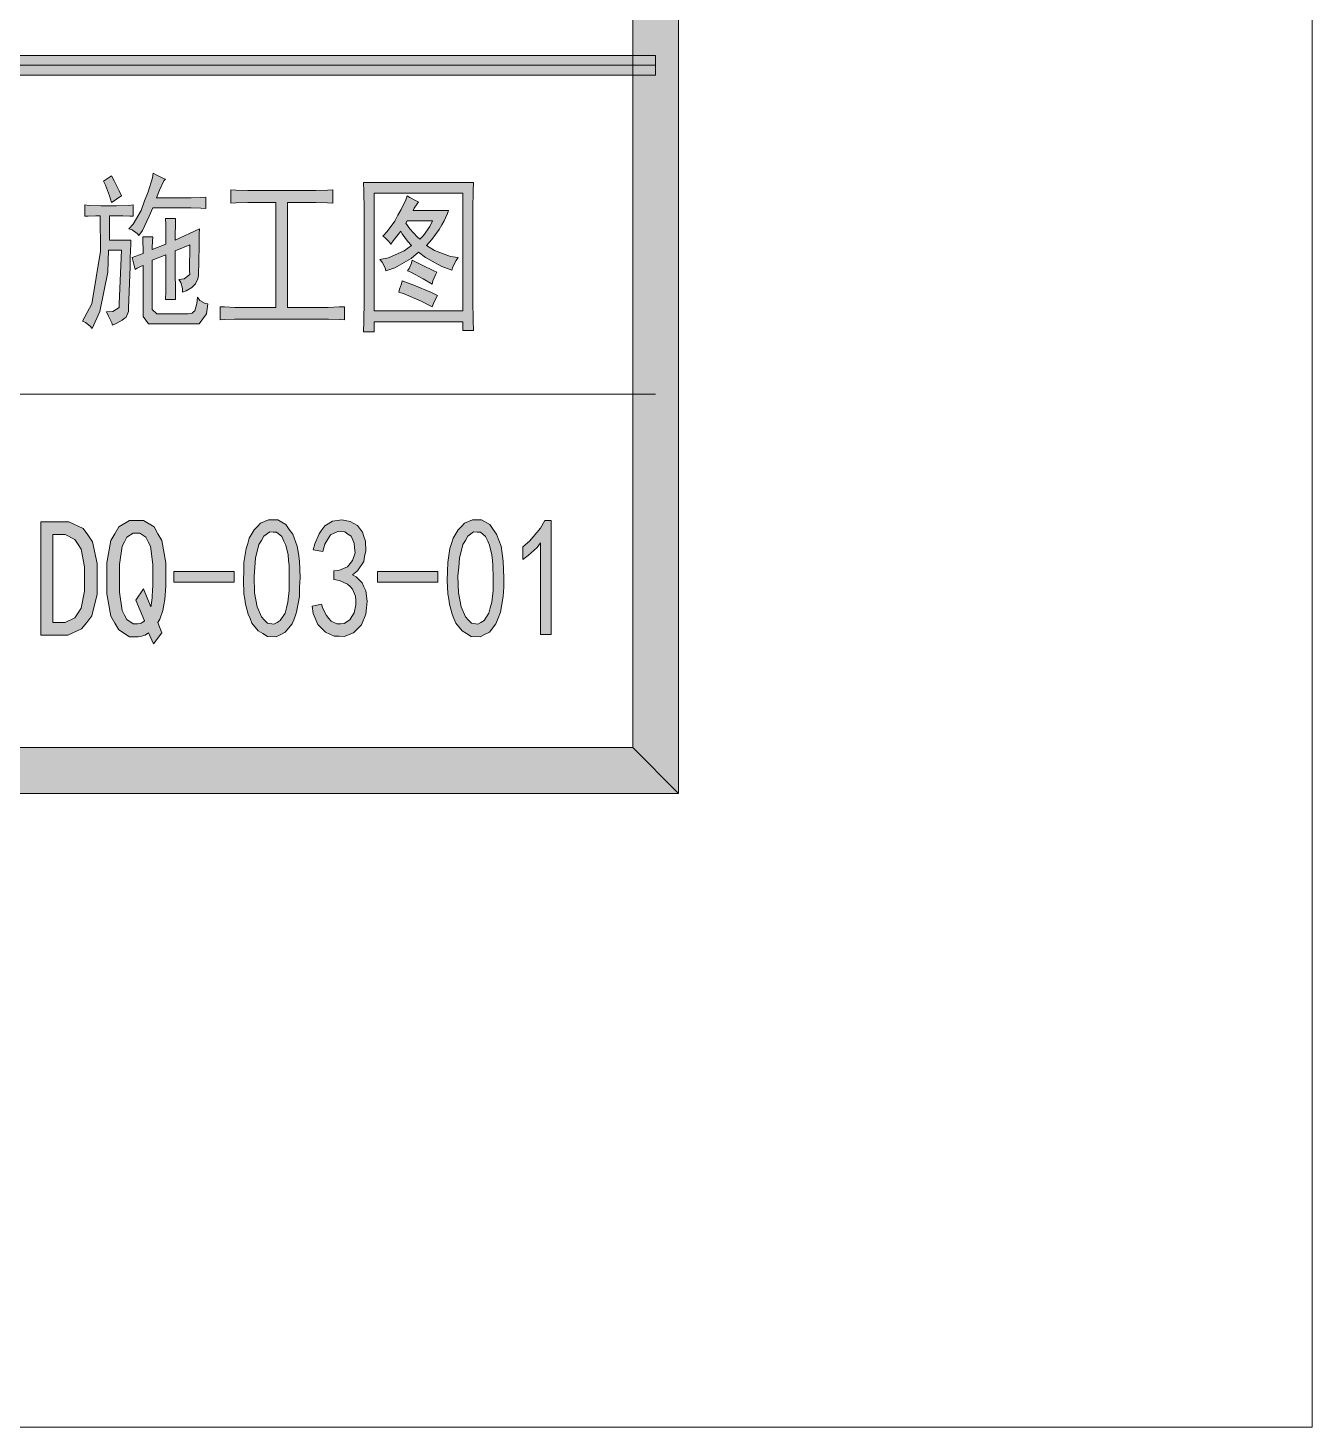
# Model space of a CAD drawing. Header units: millimetres. Extents: x 0 to 586, y 0 to 414.
# Drawn here: x 566.34 to 585.63, y 0 to 21.01 of the extents above; entities that cross this region are included whole.
import ezdxf

# ---------------------------------------------------------------- set-up
doc = ezdxf.new("R2010")
doc.units = ezdxf.units.MM

msp = doc.modelspace()

# ---------------------------------------------------------------- hatches: boundary and pattern name
h = msp.add_hatch(color=0)
h.dxf.hatch_style = 2
h.paths.add_polyline_path([(576.117861, 9.514417), (575.429944, 10.205861), (575.429944, 403.877639), (576.117861, 404.569083)])
h = msp.add_hatch(color=0)
h.dxf.hatch_style = 2
h.paths.add_polyline_path([(541.390417, 20.305889), (541.390417, 20.602222), (575.772139, 20.602222), (575.772139, 20.305889)])
h = msp.add_hatch(color=0)
h.dxf.hatch_style = 2
h.paths.add_polyline_path([(567.598278, 18.792472), (567.640611, 18.718389), (567.714694, 18.566694), (567.749972, 18.492611), (567.711167, 18.467917), (567.637083, 18.418528), (567.598278, 18.393833), (567.570056, 18.492611), (567.510083, 18.651361), (567.478333, 18.711333), (567.510083, 18.7325), (567.570056, 18.771306)])
h = msp.add_hatch(color=0)
h.dxf.hatch_style = 2
h.paths.add_polyline_path([(568.409667, 18.743083), (568.384972, 18.718389), (568.317944, 18.577278), (568.275611, 18.464389), (568.720111, 18.464389), (568.794194, 18.464389), (568.938833, 18.467917), (569.016444, 18.471444), (569.016444, 18.302111), (568.938833, 18.309167), (568.794194, 18.312694), (568.720111, 18.312694), (568.219167, 18.312694), (568.16625, 18.185694), (568.063944, 17.974028), (568.011028, 17.896417), (567.982806, 17.928167), (567.908722, 17.981083), (567.859333, 17.995194), (567.922833, 18.06575), (568.042778, 18.273889), (568.095694, 18.415), (568.148611, 18.552583), (568.215639, 18.760722), (568.226222, 18.831278), (568.279139, 18.803056), (568.370861, 18.757194)])
h = msp.add_hatch(color=0)
h.dxf.hatch_style = 2
h.paths.add_polyline_path([(570.572194, 18.57375), (570.667444, 18.57375), (570.843833, 18.577278), (570.921444, 18.584333), (570.921444, 18.38325), (570.843833, 18.386778), (570.667444, 18.393833), (570.572194, 18.393833), (570.244111, 18.393833), (570.244111, 16.816917), (570.762694, 16.816917), (570.854417, 16.816917), (571.020222, 16.823972), (571.097833, 16.8275), (571.097833, 16.629944), (571.020222, 16.633472), (570.857944, 16.640528), (570.76975, 16.640528), (569.535028, 16.640528), (569.446833, 16.640528), (569.295139, 16.633472), (569.231639, 16.629944), (569.231639, 16.8275), (569.298667, 16.823972), (569.453889, 16.816917), (569.542083, 16.816917), (570.067722, 16.816917), (570.067722, 18.393833), (569.750222, 18.393833), (569.647917, 18.393833), (569.468, 18.386778), (569.390389, 18.38325), (569.390389, 18.584333), (569.468, 18.577278), (569.647917, 18.57375), (569.750222, 18.57375)])
h = msp.add_hatch(color=0)
h.paths.add_polyline_path([(573.034583, 18.693694), (573.031056, 18.566694), (573.027528, 18.295056), (573.027528, 18.143361), (573.027528, 17.077972), (573.027528, 16.92275), (573.031056, 16.619361), (573.034583, 16.471194), (572.875833, 16.471194), (572.875833, 16.598194), (571.545861, 16.598194), (571.545861, 16.450028), (571.383583, 16.450028), (571.387111, 16.60525), (571.394167, 16.92275), (571.394167, 17.088556), (571.394167, 18.143361), (571.394167, 18.288), (571.387111, 18.563167), (571.383583, 18.693694)])
h.paths.add_polyline_path([(572.875833, 16.767528), (572.875833, 18.531417), (571.545861, 18.531417), (571.545861, 16.767528)])
h = msp.add_hatch(color=0)
h.paths.add_polyline_path([(572.212611, 18.404417), (572.191444, 18.372667), (572.145583, 18.309167), (572.127944, 18.273889), (572.660639, 18.273889), (572.646528, 18.228028), (572.593611, 18.118667), (572.558333, 18.055167), (572.519528, 17.988139), (572.410167, 17.836444), (572.332556, 17.744722), (572.4525, 17.670639), (572.688861, 17.582444), (572.805278, 17.564806), (572.777056, 17.522472), (572.727667, 17.427222), (572.710028, 17.377833), (572.561861, 17.43075), (572.314917, 17.564806), (572.212611, 17.645944), (572.099722, 17.550694), (571.852778, 17.413111), (571.718722, 17.36725), (571.708139, 17.413111), (571.662278, 17.497778), (571.630528, 17.536583), (571.761056, 17.561278), (571.993889, 17.667111), (572.10325, 17.744722), (572.046806, 17.81175), (571.965667, 17.921111), (571.9445, 17.963444), (571.905694, 17.914056), (571.831611, 17.815278), (571.792806, 17.765889), (571.764583, 17.804694), (571.704611, 17.864667), (571.672861, 17.885833), (571.739889, 17.956389), (571.856306, 18.111611), (571.902167, 18.199806), (571.951556, 18.288), (572.018583, 18.432639), (572.03975, 18.492611), (572.078556, 18.467917), (572.16675, 18.422056)])
h.paths.add_polyline_path([(572.022111, 18.083389), (572.082083, 17.998722), (572.187917, 17.878778), (572.23025, 17.8435), (572.283167, 17.896417), (572.378417, 18.030472), (572.42075, 18.115139), (572.03975, 18.115139)])
h = msp.add_hatch(color=0)
h.dxf.hatch_style = 2
h.paths.add_polyline_path([(567.922833, 18.185694), (567.873444, 18.189222), (567.767611, 18.19275), (567.714694, 18.19275), (567.566528, 18.19275), (567.566528, 17.825861), (567.891083, 17.825861), (567.887556, 17.765889), (567.8805, 17.564806), (567.876972, 17.427222), (567.852278, 16.809861), (567.852278, 16.753417), (567.820528, 16.672278), (567.788778, 16.647583), (567.757028, 16.622889), (567.668833, 16.5735), (567.612389, 16.548806), (567.601806, 16.584083), (567.555944, 16.682861), (567.524194, 16.749889), (567.619444, 16.756944), (567.714694, 16.816917), (567.714694, 16.869833), (567.749972, 17.674167), (567.555944, 17.674167), (567.545361, 17.346083), (567.421889, 16.756944), (567.309, 16.499417), (567.27725, 16.534694), (567.206694, 16.587611), (567.164361, 16.608778), (567.305472, 16.869833), (567.436, 17.660056), (567.428944, 18.19275), (567.365444, 18.19275), (567.249028, 18.189222), (567.199639, 18.185694), (567.199639, 18.355028), (567.263139, 18.347972), (567.439528, 18.344444), (567.555944, 18.344444), (567.675889, 18.344444), (567.859333, 18.347972), (567.922833, 18.355028)])
h = msp.add_hatch(color=0)
h.dxf.hatch_style = 2
h.paths.add_polyline_path([(568.074528, 17.624778), (568.074528, 17.681222), (568.071, 17.804694), (568.067472, 17.87525), (568.219167, 17.87525), (568.215639, 17.81175), (568.212111, 17.7165), (568.212111, 17.68475), (568.416722, 17.765889), (568.416722, 17.861139), (568.413194, 18.055167), (568.409667, 18.153944), (568.561361, 18.153944), (568.557833, 18.06575), (568.554306, 17.899944), (568.554306, 17.825861), (568.921194, 17.995194), (568.917667, 17.921111), (568.914139, 17.790583), (568.914139, 17.734139), (568.903556, 17.296694), (568.8965, 17.247306), (568.861222, 17.169694), (568.833, 17.141472), (568.804778, 17.11325), (568.720111, 17.067389), (568.663667, 17.046222), (568.663667, 17.099139), (568.638972, 17.190861), (568.61075, 17.236722), (568.691889, 17.247306), (568.773028, 17.310806), (568.7695, 17.36725), (568.776556, 17.755306), (568.554306, 17.667111), (568.554306, 17.395472), (568.557833, 17.032111), (568.561361, 16.936861), (568.409667, 16.936861), (568.413194, 17.056806), (568.416722, 17.391944), (568.416722, 17.607139), (568.212111, 17.526), (568.212111, 16.848667), (568.212111, 16.785167), (568.279139, 16.718139), (568.346167, 16.718139), (568.713056, 16.718139), (568.748333, 16.718139), (568.808306, 16.73225), (568.829472, 16.749889), (568.850639, 16.764), (568.882389, 16.873361), (568.889444, 16.968611), (568.924722, 16.92275), (569.005861, 16.873361), (569.048194, 16.869833), (569.027028, 16.718139), (568.914139, 16.569972), (568.815361, 16.569972), (568.233278, 16.569972), (568.155667, 16.569972), (568.074528, 16.679333), (568.074528, 16.788694), (568.074528, 17.444861), (568.046306, 17.437806), (567.986333, 17.406056), (567.954583, 17.384889), (567.908722, 17.564806)])
h = msp.add_hatch(color=0)
h.dxf.hatch_style = 2
h.paths.add_polyline_path([(572.117361, 17.526), (572.254944, 17.455444), (572.438389, 17.36725), (572.48425, 17.346083), (572.466611, 17.307278), (572.427806, 17.215556), (572.413694, 17.166167), (572.279639, 17.247306), (572.096194, 17.346083), (572.046806, 17.36725), (572.067972, 17.402528), (572.10325, 17.480139)])
h = msp.add_hatch(color=0)
h.dxf.hatch_style = 2
h.paths.add_polyline_path([(571.965667, 17.215556), (572.142056, 17.152056), (572.406639, 17.042694), (572.494833, 16.996833), (572.473667, 16.958028), (572.434861, 16.873361), (572.413694, 16.8275), (572.251417, 16.912167), (571.997417, 17.021528), (571.91275, 17.046222), (571.926861, 17.088556), (571.955083, 17.173222)])
h = msp.add_hatch(color=0)
h.paths.add_polyline_path([(567.383083, 12.738806), (567.383083, 12.5095), (567.305472, 12.184944), (567.227861, 12.086167), (567.15025, 11.987389), (566.942111, 11.892139), (566.808056, 11.892139), (566.536417, 11.892139), (566.536417, 13.596056), (566.808056, 13.596056), (566.956222, 13.596056), (567.174944, 13.497278), (567.2455, 13.3985), (567.312528, 13.296194), (567.383083, 12.968111)])
h.paths.add_polyline_path([(567.192583, 12.738806), (567.192583, 12.92225), (567.143194, 13.183306), (567.097333, 13.257389), (567.047944, 13.331472), (566.903306, 13.405556), (566.808056, 13.405556), (566.719861, 13.405556), (566.719861, 12.082639), (566.808056, 12.082639), (566.903306, 12.082639), (567.047944, 12.153194), (567.097333, 12.227278), (567.143194, 12.297833), (567.192583, 12.555361)])
h = msp.add_hatch(color=0)
h.paths.add_polyline_path([(568.413194, 12.749389), (568.413194, 12.629444), (568.399083, 12.428361), (568.384972, 12.347222), (568.370861, 12.262556), (568.325, 12.132028), (568.29325, 12.082639), (568.35675, 11.930944), (568.22975, 11.761611), (568.155667, 11.930944), (568.141556, 11.916833), (568.10275, 11.895667), (568.078056, 11.888611), (568.053361, 11.878028), (568.000444, 11.870972), (567.972222, 11.870972), (567.869917, 11.870972), (567.707639, 11.973278), (567.647667, 12.075583), (567.587694, 12.177889), (567.527722, 12.516556), (567.527722, 12.749389), (567.527722, 12.982222), (567.587694, 13.317361), (567.647667, 13.416139), (567.707639, 13.518444), (567.869917, 13.617222), (567.972222, 13.617222), (568.078056, 13.617222), (568.240333, 13.518444), (568.296778, 13.416139), (568.353222, 13.317361), (568.413194, 12.982222)])
h.paths.add_polyline_path([(568.219167, 12.749389), (568.219167, 12.957528), (568.183889, 13.232694), (568.148611, 13.296194), (568.113333, 13.363222), (568.025139, 13.426722), (567.972222, 13.426722), (567.922833, 13.426722), (567.831111, 13.363222), (567.792306, 13.296194), (567.757028, 13.232694), (567.718222, 12.957528), (567.718222, 12.749389), (567.718222, 12.54125), (567.757028, 12.262556), (567.792306, 12.195528), (567.831111, 12.1285), (567.922833, 12.061472), (567.972222, 12.061472), (567.993389, 12.061472), (568.028667, 12.068528), (568.046306, 12.075583), (568.060417, 12.082639), (568.085111, 12.100278), (568.092167, 12.110861), (567.965167, 12.421306), (568.078056, 12.590639), (568.187417, 12.319), (568.198, 12.371917), (568.208583, 12.460111), (568.212111, 12.498917), (568.215639, 12.54125), (568.219167, 12.664722)])
h = msp.add_hatch(color=0)
h.paths.add_polyline_path([(569.584417, 12.855222), (569.587944, 12.98575), (569.619694, 13.193889), (569.644389, 13.2715), (569.669083, 13.349111), (569.743167, 13.476111), (569.792556, 13.5255), (569.838417, 13.574889), (569.958361, 13.627806), (570.025389, 13.627806), (570.095944, 13.627806), (570.219417, 13.553722), (570.268806, 13.483167), (570.321722, 13.409083), (570.38875, 13.229167), (570.406389, 13.119806), (570.4205, 13.006917), (570.431083, 12.756444), (570.424028, 12.615333), (570.4205, 12.474222), (570.378167, 12.241389), (570.346417, 12.149667), (570.311139, 12.061472), (570.208833, 11.938), (570.141806, 11.902722), (570.074778, 11.867444), (569.940722, 11.8745), (569.870167, 11.916833), (569.803139, 11.959167), (569.707889, 12.072056), (569.679667, 12.142611), (569.651444, 12.209639), (569.612639, 12.357806), (569.602056, 12.435417), (569.587944, 12.513028), (569.580889, 12.721167)])
h.paths.add_polyline_path([(569.750222, 12.915194), (569.739639, 12.777611), (569.746694, 12.530667), (569.767861, 12.424833), (569.789028, 12.319), (569.852528, 12.167306), (569.898389, 12.121444), (569.94425, 12.075583), (570.0395, 12.057944), (570.085361, 12.086167), (570.13475, 12.114389), (570.205306, 12.22375), (570.226472, 12.304889), (570.247639, 12.389556), (570.268806, 12.565944), (570.268806, 12.664722), (570.268806, 12.759972), (570.265278, 12.939889), (570.258222, 13.0175), (570.251167, 13.098639), (570.215889, 13.243278), (570.187667, 13.306778), (570.155917, 13.373806), (570.078306, 13.440833), (570.025389, 13.440833), (569.976, 13.444361), (569.887806, 13.380861), (569.852528, 13.317361), (569.813722, 13.253861), (569.764333, 13.04925)])
h = msp.add_hatch(color=0)
h.dxf.hatch_style = 2
h.paths.add_polyline_path([(570.614528, 12.329583), (570.755639, 12.361333), (570.773278, 12.294306), (570.826194, 12.188472), (570.861472, 12.146139), (570.89675, 12.103806), (570.984944, 12.065), (571.041389, 12.065), (571.094306, 12.068528), (571.178972, 12.124972), (571.210722, 12.174361), (571.242472, 12.227278), (571.270694, 12.347222), (571.267167, 12.41425), (571.263639, 12.481278), (571.221306, 12.587111), (571.1825, 12.625917), (571.143694, 12.661194), (571.02375, 12.714111), (570.939083, 12.728222), (570.939083, 12.85875), (571.02375, 12.869333), (571.143694, 12.92225), (571.1825, 12.968111), (571.221306, 13.013972), (571.256583, 13.130389), (571.249528, 13.204472), (571.246, 13.275028), (571.196611, 13.380861), (571.147222, 13.412611), (571.101361, 13.444361), (570.999056, 13.451417), (570.942611, 13.426722), (570.889694, 13.402028), (570.805028, 13.260917), (570.773278, 13.148028), (570.628639, 13.17625), (570.653333, 13.267972), (570.720361, 13.416139), (570.759167, 13.476111), (570.8015, 13.536083), (570.917917, 13.606639), (570.988472, 13.617222), (571.059028, 13.627806), (571.186028, 13.603111), (571.238944, 13.571361), (571.291861, 13.539611), (571.369472, 13.440833), (571.390639, 13.373806), (571.411806, 13.30325), (571.418861, 13.158611), (571.401222, 13.077472), (571.387111, 12.999861), (571.295389, 12.85875), (571.217778, 12.798778), (571.274222, 12.770556), (571.362417, 12.678833), (571.390639, 12.618861), (571.418861, 12.558889), (571.440028, 12.403667), (571.429444, 12.304889), (571.418861, 12.209639), (571.351833, 12.050889), (571.291861, 11.990917), (571.231889, 11.930944), (571.094306, 11.8745), (571.020222, 11.878028), (570.942611, 11.878028), (570.812083, 11.938), (570.755639, 11.997972), (570.699194, 12.054417), (570.628639, 12.220222)])
h = msp.add_hatch(color=0)
h.paths.add_polyline_path([(572.646528, 12.855222), (572.650056, 12.98575), (572.681806, 13.193889), (572.7065, 13.2715), (572.731194, 13.349111), (572.805278, 13.476111), (572.854667, 13.5255), (572.900528, 13.574889), (573.020472, 13.627806), (573.091028, 13.627806), (573.158056, 13.627806), (573.281528, 13.553722), (573.330917, 13.483167), (573.383833, 13.409083), (573.450861, 13.229167), (573.4685, 13.119806), (573.482611, 13.006917), (573.493194, 12.756444), (573.489667, 12.615333), (573.482611, 12.474222), (573.443806, 12.241389), (573.408528, 12.149667), (573.37325, 12.061472), (573.274472, 11.938), (573.203917, 11.902722), (573.136889, 11.867444), (573.002833, 11.8745), (572.932278, 11.916833), (572.86525, 11.959167), (572.77, 12.072056), (572.741778, 12.142611), (572.713556, 12.209639), (572.67475, 12.357806), (572.664167, 12.435417), (572.650056, 12.513028), (572.643, 12.721167)])
h.paths.add_polyline_path([(572.815861, 12.915194), (572.80175, 12.777611), (572.808806, 12.530667), (572.829972, 12.424833), (572.851139, 12.319), (572.914639, 12.167306), (572.9605, 12.121444), (573.006361, 12.075583), (573.101611, 12.057944), (573.147472, 12.086167), (573.196861, 12.114389), (573.267417, 12.22375), (573.288583, 12.304889), (573.30975, 12.389556), (573.330917, 12.565944), (573.330917, 12.664722), (573.330917, 12.759972), (573.327389, 12.939889), (573.320333, 13.0175), (573.313278, 13.098639), (573.278, 13.243278), (573.249778, 13.306778), (573.218028, 13.373806), (573.140417, 13.440833), (573.091028, 13.440833), (573.038111, 13.444361), (572.953444, 13.380861), (572.914639, 13.317361), (572.875833, 13.253861), (572.826444, 13.04925)])
h = msp.add_hatch(color=0)
h.dxf.hatch_style = 2
h.paths.add_polyline_path([(574.043528, 13.278556), (573.990611, 13.211528), (573.860083, 13.088056), (573.778944, 13.028083), (573.778944, 13.218583), (573.877722, 13.30325), (574.043528, 13.500806), (574.107028, 13.617222), (574.202278, 13.617222), (574.202278, 11.902722), (574.043528, 11.902722)])
h = msp.add_hatch(color=0)
h.dxf.hatch_style = 2
h.paths.add_polyline_path([(569.439778, 12.689417), (568.533139, 12.689417), (568.533139, 12.848167), (569.439778, 12.848167)])
h = msp.add_hatch(color=0)
h.dxf.hatch_style = 2
h.paths.add_polyline_path([(572.501889, 12.689417), (571.59525, 12.689417), (571.59525, 12.848167), (572.501889, 12.848167)])
h = msp.add_hatch(color=0)
h.dxf.hatch_style = 2
h.paths.add_polyline_path([(24.302861, 9.514417), (24.994306, 10.205861), (575.429944, 10.205861), (576.117861, 9.514417)])

# ---------------------------------------------------------------- linework, layer by layer
at = {"color": 0, "lineweight": 0}
for points in [[(0, 0), (585.632278, 0), (585.632278, 414.0835), (0, 414.0835)], [(576.117861, 9.514417), (575.429944, 10.205861), (575.429944, 403.877639), (576.117861, 404.569083)], [(541.390417, 20.305889), (541.390417, 20.602222), (575.772139, 20.602222), (575.772139, 20.305889)], [(567.598278, 18.792472), (567.640611, 18.718389), (567.714694, 18.566694), (567.749972, 18.492611), (567.711167, 18.467917), (567.637083, 18.418528), (567.598278, 18.393833), (567.570056, 18.492611), (567.510083, 18.651361), (567.478333, 18.711333), (567.510083, 18.7325), (567.570056, 18.771306)], [(568.409667, 18.743083), (568.384972, 18.718389), (568.317944, 18.577278), (568.275611, 18.464389), (568.720111, 18.464389), (568.794194, 18.464389), (568.938833, 18.467917), (569.016444, 18.471444), (569.016444, 18.302111), (568.938833, 18.309167), (568.794194, 18.312694), (568.720111, 18.312694), (568.219167, 18.312694), (568.16625, 18.185694), (568.063944, 17.974028), (568.011028, 17.896417), (567.982806, 17.928167), (567.908722, 17.981083), (567.859333, 17.995194), (567.922833, 18.06575), (568.042778, 18.273889), (568.095694, 18.415), (568.148611, 18.552583), (568.215639, 18.760722), (568.226222, 18.831278), (568.279139, 18.803056), (568.370861, 18.757194)], [(570.572194, 18.57375), (570.667444, 18.57375), (570.843833, 18.577278), (570.921444, 18.584333), (570.921444, 18.38325), (570.843833, 18.386778), (570.667444, 18.393833), (570.572194, 18.393833), (570.244111, 18.393833), (570.244111, 16.816917), (570.762694, 16.816917), (570.854417, 16.816917), (571.020222, 16.823972), (571.097833, 16.8275), (571.097833, 16.629944), (571.020222, 16.633472), (570.857944, 16.640528), (570.76975, 16.640528), (569.535028, 16.640528), (569.446833, 16.640528), (569.295139, 16.633472), (569.231639, 16.629944), (569.231639, 16.8275), (569.298667, 16.823972), (569.453889, 16.816917), (569.542083, 16.816917), (570.067722, 16.816917), (570.067722, 18.393833), (569.750222, 18.393833), (569.647917, 18.393833), (569.468, 18.386778), (569.390389, 18.38325), (569.390389, 18.584333), (569.468, 18.577278), (569.647917, 18.57375), (569.750222, 18.57375)], [(573.034583, 18.693694), (573.031056, 18.566694), (573.027528, 18.295056), (573.027528, 18.143361), (573.027528, 17.077972), (573.027528, 16.92275), (573.031056, 16.619361), (573.034583, 16.471194), (572.875833, 16.471194), (572.875833, 16.598194), (571.545861, 16.598194), (571.545861, 16.450028), (571.383583, 16.450028), (571.387111, 16.60525), (571.394167, 16.92275), (571.394167, 17.088556), (571.394167, 18.143361), (571.394167, 18.288), (571.387111, 18.563167), (571.383583, 18.693694)], [(572.875833, 16.767528), (572.875833, 18.531417), (571.545861, 18.531417), (571.545861, 16.767528)], [(572.212611, 18.404417), (572.191444, 18.372667), (572.145583, 18.309167), (572.127944, 18.273889), (572.660639, 18.273889), (572.646528, 18.228028), (572.593611, 18.118667), (572.558333, 18.055167), (572.519528, 17.988139), (572.410167, 17.836444), (572.332556, 17.744722), (572.4525, 17.670639), (572.688861, 17.582444), (572.805278, 17.564806), (572.777056, 17.522472), (572.727667, 17.427222), (572.710028, 17.377833), (572.561861, 17.43075), (572.314917, 17.564806), (572.212611, 17.645944), (572.099722, 17.550694), (571.852778, 17.413111), (571.718722, 17.36725), (571.708139, 17.413111), (571.662278, 17.497778), (571.630528, 17.536583), (571.761056, 17.561278), (571.993889, 17.667111), (572.10325, 17.744722), (572.046806, 17.81175), (571.965667, 17.921111), (571.9445, 17.963444), (571.905694, 17.914056), (571.831611, 17.815278), (571.792806, 17.765889), (571.764583, 17.804694), (571.704611, 17.864667), (571.672861, 17.885833), (571.739889, 17.956389), (571.856306, 18.111611), (571.902167, 18.199806), (571.951556, 18.288), (572.018583, 18.432639), (572.03975, 18.492611), (572.078556, 18.467917), (572.16675, 18.422056)], [(567.922833, 18.185694), (567.873444, 18.189222), (567.767611, 18.19275), (567.714694, 18.19275), (567.566528, 18.19275), (567.566528, 17.825861), (567.891083, 17.825861), (567.887556, 17.765889), (567.8805, 17.564806), (567.876972, 17.427222), (567.852278, 16.809861), (567.852278, 16.753417), (567.820528, 16.672278), (567.788778, 16.647583), (567.757028, 16.622889), (567.668833, 16.5735), (567.612389, 16.548806), (567.601806, 16.584083), (567.555944, 16.682861), (567.524194, 16.749889), (567.619444, 16.756944), (567.714694, 16.816917), (567.714694, 16.869833), (567.749972, 17.674167), (567.555944, 17.674167), (567.545361, 17.346083), (567.421889, 16.756944), (567.309, 16.499417), (567.27725, 16.534694), (567.206694, 16.587611), (567.164361, 16.608778), (567.305472, 16.869833), (567.436, 17.660056), (567.428944, 18.19275), (567.365444, 18.19275), (567.249028, 18.189222), (567.199639, 18.185694), (567.199639, 18.355028), (567.263139, 18.347972), (567.439528, 18.344444), (567.555944, 18.344444), (567.675889, 18.344444), (567.859333, 18.347972), (567.922833, 18.355028)], [(568.074528, 17.624778), (568.074528, 17.681222), (568.071, 17.804694), (568.067472, 17.87525), (568.219167, 17.87525), (568.215639, 17.81175), (568.212111, 17.7165), (568.212111, 17.68475), (568.416722, 17.765889), (568.416722, 17.861139), (568.413194, 18.055167), (568.409667, 18.153944), (568.561361, 18.153944), (568.557833, 18.06575), (568.554306, 17.899944), (568.554306, 17.825861), (568.921194, 17.995194), (568.917667, 17.921111), (568.914139, 17.790583), (568.914139, 17.734139), (568.903556, 17.296694), (568.8965, 17.247306), (568.861222, 17.169694), (568.833, 17.141472), (568.804778, 17.11325), (568.720111, 17.067389), (568.663667, 17.046222), (568.663667, 17.099139), (568.638972, 17.190861), (568.61075, 17.236722), (568.691889, 17.247306), (568.773028, 17.310806), (568.7695, 17.36725), (568.776556, 17.755306), (568.554306, 17.667111), (568.554306, 17.395472), (568.557833, 17.032111), (568.561361, 16.936861), (568.409667, 16.936861), (568.413194, 17.056806), (568.416722, 17.391944), (568.416722, 17.607139), (568.212111, 17.526), (568.212111, 16.848667), (568.212111, 16.785167), (568.279139, 16.718139), (568.346167, 16.718139), (568.713056, 16.718139), (568.748333, 16.718139), (568.808306, 16.73225), (568.829472, 16.749889), (568.850639, 16.764), (568.882389, 16.873361), (568.889444, 16.968611), (568.924722, 16.92275), (569.005861, 16.873361), (569.048194, 16.869833), (569.027028, 16.718139), (568.914139, 16.569972), (568.815361, 16.569972), (568.233278, 16.569972), (568.155667, 16.569972), (568.074528, 16.679333), (568.074528, 16.788694), (568.074528, 17.444861), (568.046306, 17.437806), (567.986333, 17.406056), (567.954583, 17.384889), (567.908722, 17.564806)], [(572.022111, 18.083389), (572.082083, 17.998722), (572.187917, 17.878778), (572.23025, 17.8435), (572.283167, 17.896417), (572.378417, 18.030472), (572.42075, 18.115139), (572.03975, 18.115139)], [(572.117361, 17.526), (572.254944, 17.455444), (572.438389, 17.36725), (572.48425, 17.346083), (572.466611, 17.307278), (572.427806, 17.215556), (572.413694, 17.166167), (572.279639, 17.247306), (572.096194, 17.346083), (572.046806, 17.36725), (572.067972, 17.402528), (572.10325, 17.480139)], [(571.965667, 17.215556), (572.142056, 17.152056), (572.406639, 17.042694), (572.494833, 16.996833), (572.473667, 16.958028), (572.434861, 16.873361), (572.413694, 16.8275), (572.251417, 16.912167), (571.997417, 17.021528), (571.91275, 17.046222), (571.926861, 17.088556), (571.955083, 17.173222)], [(567.383083, 12.738806), (567.383083, 12.5095), (567.305472, 12.184944), (567.227861, 12.086167), (567.15025, 11.987389), (566.942111, 11.892139), (566.808056, 11.892139), (566.536417, 11.892139), (566.536417, 13.596056), (566.808056, 13.596056), (566.956222, 13.596056), (567.174944, 13.497278), (567.2455, 13.3985), (567.312528, 13.296194), (567.383083, 12.968111)], [(568.413194, 12.749389), (568.413194, 12.629444), (568.399083, 12.428361), (568.384972, 12.347222), (568.370861, 12.262556), (568.325, 12.132028), (568.29325, 12.082639), (568.35675, 11.930944), (568.22975, 11.761611), (568.155667, 11.930944), (568.141556, 11.916833), (568.10275, 11.895667), (568.078056, 11.888611), (568.053361, 11.878028), (568.000444, 11.870972), (567.972222, 11.870972), (567.869917, 11.870972), (567.707639, 11.973278), (567.647667, 12.075583), (567.587694, 12.177889), (567.527722, 12.516556), (567.527722, 12.749389), (567.527722, 12.982222), (567.587694, 13.317361), (567.647667, 13.416139), (567.707639, 13.518444), (567.869917, 13.617222), (567.972222, 13.617222), (568.078056, 13.617222), (568.240333, 13.518444), (568.296778, 13.416139), (568.353222, 13.317361), (568.413194, 12.982222)], [(569.584417, 12.855222), (569.587944, 12.98575), (569.619694, 13.193889), (569.644389, 13.2715), (569.669083, 13.349111), (569.743167, 13.476111), (569.792556, 13.5255), (569.838417, 13.574889), (569.958361, 13.627806), (570.025389, 13.627806), (570.095944, 13.627806), (570.219417, 13.553722), (570.268806, 13.483167), (570.321722, 13.409083), (570.38875, 13.229167), (570.406389, 13.119806), (570.4205, 13.006917), (570.431083, 12.756444), (570.424028, 12.615333), (570.4205, 12.474222), (570.378167, 12.241389), (570.346417, 12.149667), (570.311139, 12.061472), (570.208833, 11.938), (570.141806, 11.902722), (570.074778, 11.867444), (569.940722, 11.8745), (569.870167, 11.916833), (569.803139, 11.959167), (569.707889, 12.072056), (569.679667, 12.142611), (569.651444, 12.209639), (569.612639, 12.357806), (569.602056, 12.435417), (569.587944, 12.513028), (569.580889, 12.721167)], [(570.614528, 12.329583), (570.755639, 12.361333), (570.773278, 12.294306), (570.826194, 12.188472), (570.861472, 12.146139), (570.89675, 12.103806), (570.984944, 12.065), (571.041389, 12.065), (571.094306, 12.068528), (571.178972, 12.124972), (571.210722, 12.174361), (571.242472, 12.227278), (571.270694, 12.347222), (571.267167, 12.41425), (571.263639, 12.481278), (571.221306, 12.587111), (571.1825, 12.625917), (571.143694, 12.661194), (571.02375, 12.714111), (570.939083, 12.728222), (570.939083, 12.85875), (571.02375, 12.869333), (571.143694, 12.92225), (571.1825, 12.968111), (571.221306, 13.013972), (571.256583, 13.130389), (571.249528, 13.204472), (571.246, 13.275028), (571.196611, 13.380861), (571.147222, 13.412611), (571.101361, 13.444361), (570.999056, 13.451417), (570.942611, 13.426722), (570.889694, 13.402028), (570.805028, 13.260917), (570.773278, 13.148028), (570.628639, 13.17625), (570.653333, 13.267972), (570.720361, 13.416139), (570.759167, 13.476111), (570.8015, 13.536083), (570.917917, 13.606639), (570.988472, 13.617222), (571.059028, 13.627806), (571.186028, 13.603111), (571.238944, 13.571361), (571.291861, 13.539611), (571.369472, 13.440833), (571.390639, 13.373806), (571.411806, 13.30325), (571.418861, 13.158611), (571.401222, 13.077472), (571.387111, 12.999861), (571.295389, 12.85875), (571.217778, 12.798778), (571.274222, 12.770556), (571.362417, 12.678833), (571.390639, 12.618861), (571.418861, 12.558889), (571.440028, 12.403667), (571.429444, 12.304889), (571.418861, 12.209639), (571.351833, 12.050889), (571.291861, 11.990917), (571.231889, 11.930944), (571.094306, 11.8745), (571.020222, 11.878028), (570.942611, 11.878028), (570.812083, 11.938), (570.755639, 11.997972), (570.699194, 12.054417), (570.628639, 12.220222)], [(572.646528, 12.855222), (572.650056, 12.98575), (572.681806, 13.193889), (572.7065, 13.2715), (572.731194, 13.349111), (572.805278, 13.476111), (572.854667, 13.5255), (572.900528, 13.574889), (573.020472, 13.627806), (573.091028, 13.627806), (573.158056, 13.627806), (573.281528, 13.553722), (573.330917, 13.483167), (573.383833, 13.409083), (573.450861, 13.229167), (573.4685, 13.119806), (573.482611, 13.006917), (573.493194, 12.756444), (573.489667, 12.615333), (573.482611, 12.474222), (573.443806, 12.241389), (573.408528, 12.149667), (573.37325, 12.061472), (573.274472, 11.938), (573.203917, 11.902722), (573.136889, 11.867444), (573.002833, 11.8745), (572.932278, 11.916833), (572.86525, 11.959167), (572.77, 12.072056), (572.741778, 12.142611), (572.713556, 12.209639), (572.67475, 12.357806), (572.664167, 12.435417), (572.650056, 12.513028), (572.643, 12.721167)], [(574.043528, 13.278556), (573.990611, 13.211528), (573.860083, 13.088056), (573.778944, 13.028083), (573.778944, 13.218583), (573.877722, 13.30325), (574.043528, 13.500806), (574.107028, 13.617222), (574.202278, 13.617222), (574.202278, 11.902722), (574.043528, 11.902722)], [(567.192583, 12.738806), (567.192583, 12.92225), (567.143194, 13.183306), (567.097333, 13.257389), (567.047944, 13.331472), (566.903306, 13.405556), (566.808056, 13.405556), (566.719861, 13.405556), (566.719861, 12.082639), (566.808056, 12.082639), (566.903306, 12.082639), (567.047944, 12.153194), (567.097333, 12.227278), (567.143194, 12.297833), (567.192583, 12.555361)], [(568.219167, 12.749389), (568.219167, 12.957528), (568.183889, 13.232694), (568.148611, 13.296194), (568.113333, 13.363222), (568.025139, 13.426722), (567.972222, 13.426722), (567.922833, 13.426722), (567.831111, 13.363222), (567.792306, 13.296194), (567.757028, 13.232694), (567.718222, 12.957528), (567.718222, 12.749389), (567.718222, 12.54125), (567.757028, 12.262556), (567.792306, 12.195528), (567.831111, 12.1285), (567.922833, 12.061472), (567.972222, 12.061472), (567.993389, 12.061472), (568.028667, 12.068528), (568.046306, 12.075583), (568.060417, 12.082639), (568.085111, 12.100278), (568.092167, 12.110861), (567.965167, 12.421306), (568.078056, 12.590639), (568.187417, 12.319), (568.198, 12.371917), (568.208583, 12.460111), (568.212111, 12.498917), (568.215639, 12.54125), (568.219167, 12.664722)], [(569.750222, 12.915194), (569.739639, 12.777611), (569.746694, 12.530667), (569.767861, 12.424833), (569.789028, 12.319), (569.852528, 12.167306), (569.898389, 12.121444), (569.94425, 12.075583), (570.0395, 12.057944), (570.085361, 12.086167), (570.13475, 12.114389), (570.205306, 12.22375), (570.226472, 12.304889), (570.247639, 12.389556), (570.268806, 12.565944), (570.268806, 12.664722), (570.268806, 12.759972), (570.265278, 12.939889), (570.258222, 13.0175), (570.251167, 13.098639), (570.215889, 13.243278), (570.187667, 13.306778), (570.155917, 13.373806), (570.078306, 13.440833), (570.025389, 13.440833), (569.976, 13.444361), (569.887806, 13.380861), (569.852528, 13.317361), (569.813722, 13.253861), (569.764333, 13.04925)], [(572.815861, 12.915194), (572.80175, 12.777611), (572.808806, 12.530667), (572.829972, 12.424833), (572.851139, 12.319), (572.914639, 12.167306), (572.9605, 12.121444), (573.006361, 12.075583), (573.101611, 12.057944), (573.147472, 12.086167), (573.196861, 12.114389), (573.267417, 12.22375), (573.288583, 12.304889), (573.30975, 12.389556), (573.330917, 12.565944), (573.330917, 12.664722), (573.330917, 12.759972), (573.327389, 12.939889), (573.320333, 13.0175), (573.313278, 13.098639), (573.278, 13.243278), (573.249778, 13.306778), (573.218028, 13.373806), (573.140417, 13.440833), (573.091028, 13.440833), (573.038111, 13.444361), (572.953444, 13.380861), (572.914639, 13.317361), (572.875833, 13.253861), (572.826444, 13.04925)], [(569.439778, 12.689417), (568.533139, 12.689417), (568.533139, 12.848167), (569.439778, 12.848167)], [(572.501889, 12.689417), (571.59525, 12.689417), (571.59525, 12.848167), (572.501889, 12.848167)], [(24.302861, 9.514417), (24.994306, 10.205861), (575.429944, 10.205861), (576.117861, 9.514417)]]:
    msp.add_lwpolyline(points, close=True, dxfattribs=at)
for points in [[(575.772139, 20.454056), (541.390417, 20.454056)], [(541.390417, 15.511639), (575.772139, 15.511639)]]:
    msp.add_lwpolyline(points, dxfattribs=at)

doc.saveas('drawing.dxf')
